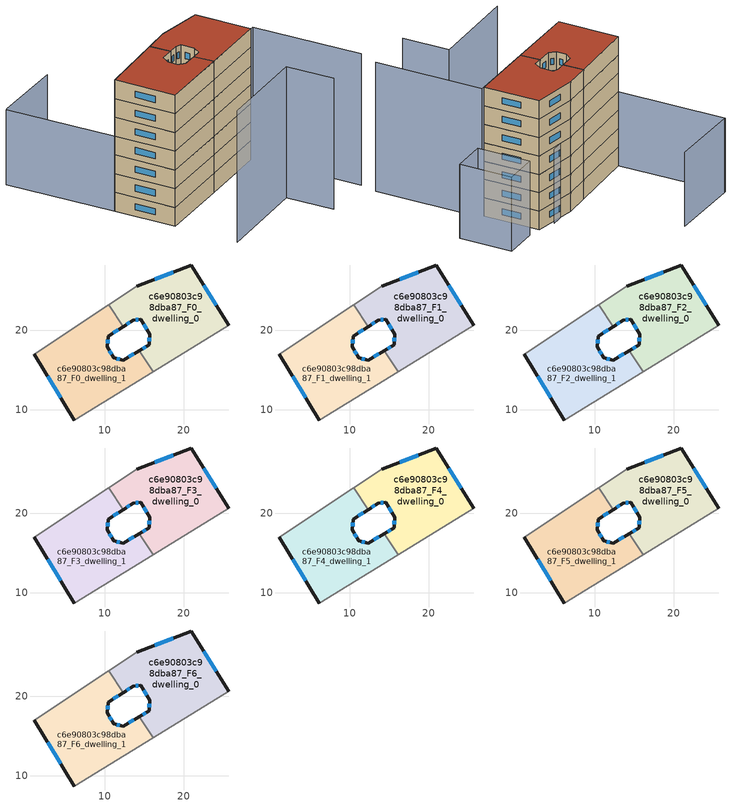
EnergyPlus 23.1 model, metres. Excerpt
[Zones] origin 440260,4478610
c6e90803c98dba87_F0_dwelling_0
 floor ground (EU_floor_Construction): 20.93,28.25 25.64,20.66 16.13,14.83 14.38,17.46 15.61,18.19 15.67,19.53 14.55,21.42 13.61,21.27 12.37,20.5 10.54,23.26 14.05,25.58 z0
 wall outside (EU_wall_Construction): 12.37,20.5 13.61,21.27 14.55,21.42 15.67,19.53 15.61,18.19 14.38,17.46 / 25.64,20.66 20.93,28.25 14.05,25.58 z0:3
 wall adiabatic (EU_wall_Construction): 14.05,25.58 10.54,23.26 / 16.13,14.83 25.64,20.66 z0:3
 wall to c6e90803c98dba87_F0_dwelling_1 (EU_wall_Construction): 14.38,17.46 16.13,14.83 / 10.54,23.26 12.37,20.5 z0:3
 window (EU_Window_Construction): 15.2,17.95 14.79,17.71 / 15.65,19.08 15.63,18.64 / 14.93,20.79 15.3,20.16 / 13.92,21.32 14.24,21.37 / 12.78,20.76 13.19,21.01 / 18.63,27.36 16.35,26.48 / 24.07,23.2 22.51,25.71 z1:2
c6e90803c98dba87_F0_dwelling_1
 floor ground (EU_floor_Construction): 12.37,20.5 10.43,19.29 10.33,17.92 11.15,16.55 12.33,16.25 14.38,17.46 16.13,14.83 6.17,8.72 1.14,17.02 10.54,23.26 z0
 wall outside (EU_wall_Construction): 14.38,17.46 12.33,16.25 11.15,16.55 10.33,17.92 10.43,19.29 12.37,20.5 / 1.14,17.02 6.17,8.72 z0:3
 wall adiabatic (EU_wall_Construction): 6.17,8.72 16.13,14.83 / 10.54,23.26 1.14,17.02 z0:3
 window (EU_Window_Construction): 11.08,19.69 11.72,20.09 / 10.37,18.38 10.4,18.83 / 10.88,17.01 10.61,17.46 / 11.94,16.35 11.55,16.45 / 13.7,17.06 13.02,16.66 / 2.82,14.24 4.49,11.49 z1:2
c6e90803c98dba87_F1_dwelling_0
 floor to c6e90803c98dba87_F0_dwelling_0 (EU_floor_Construction): 20.93,28.25 25.64,20.66 16.13,14.83 14.38,17.46 15.61,18.19 15.67,19.53 14.55,21.42 13.61,21.27 12.37,20.5 10.54,23.26 14.05,25.58 z3
 wall outside (EU_wall_Construction): 12.37,20.5 13.61,21.27 14.55,21.42 15.67,19.53 15.61,18.19 14.38,17.46 / 25.64,20.66 20.93,28.25 14.05,25.58 z3:6
 wall adiabatic (EU_wall_Construction): 14.05,25.58 10.54,23.26 / 16.13,14.83 25.64,20.66 z3:6
 wall to c6e90803c98dba87_F1_dwelling_1 (EU_wall_Construction): 14.38,17.46 16.13,14.83 / 10.54,23.26 12.37,20.5 z3:6
 window (EU_Window_Construction): 15.2,17.95 14.79,17.71 / 15.65,19.08 15.63,18.64 / 14.93,20.79 15.3,20.16 / 13.92,21.32 14.24,21.37 / 12.78,20.76 13.19,21.01 / 18.63,27.36 16.35,26.48 / 24.07,23.2 22.51,25.71 z4:5
c6e90803c98dba87_F1_dwelling_1
 floor to c6e90803c98dba87_F0_dwelling_1 (EU_floor_Construction): 12.37,20.5 10.43,19.29 10.33,17.92 11.15,16.55 12.33,16.25 14.38,17.46 16.13,14.83 6.17,8.72 1.13,17.02 10.54,23.26 z3
 wall outside (EU_wall_Construction): 14.38,17.46 12.33,16.25 11.15,16.55 10.33,17.92 10.43,19.29 12.37,20.5 / 1.14,17.02 6.17,8.72 z3:6
 wall adiabatic (EU_wall_Construction): 6.17,8.72 16.13,14.83 / 10.54,23.26 1.14,17.02 z3:6
 window (EU_Window_Construction): 11.08,19.69 11.72,20.09 / 10.37,18.38 10.4,18.83 / 10.88,17.01 10.61,17.46 / 11.94,16.35 11.55,16.45 / 13.7,17.06 13.02,16.66 / 2.82,14.24 4.49,11.49 z4:5
c6e90803c98dba87_F2_dwelling_0
 floor to c6e90803c98dba87_F1_dwelling_0 (EU_floor_Construction): 20.93,28.25 25.64,20.66 16.13,14.83 14.38,17.46 15.61,18.19 15.67,19.53 14.55,21.42 13.61,21.27 12.37,20.5 10.54,23.26 14.05,25.58 z6
 wall outside (EU_wall_Construction): 12.37,20.5 13.61,21.27 14.55,21.42 15.67,19.53 15.61,18.19 14.38,17.46 / 25.64,20.66 20.93,28.25 14.05,25.58 z6:9
 wall adiabatic (EU_wall_Construction): 14.05,25.58 10.54,23.26 / 16.13,14.83 25.64,20.66 z6:9
 wall to c6e90803c98dba87_F2_dwelling_1 (EU_wall_Construction): 14.38,17.46 16.13,14.83 / 10.54,23.26 12.37,20.5 z6:9
 window (EU_Window_Construction): 15.2,17.95 14.79,17.71 / 15.65,19.08 15.63,18.64 / 14.93,20.79 15.3,20.16 / 13.92,21.32 14.24,21.37 / 12.78,20.76 13.19,21.01 / 18.63,27.36 16.35,26.48 / 24.07,23.2 22.51,25.71 z7:8
c6e90803c98dba87_F2_dwelling_1
 floor to c6e90803c98dba87_F1_dwelling_1 (EU_floor_Construction): 12.37,20.5 10.43,19.29 10.33,17.92 11.15,16.55 12.33,16.25 14.38,17.46 16.13,14.83 6.17,8.72 1.13,17.02 10.54,23.26 z6
 wall outside (EU_wall_Construction): 14.38,17.46 12.33,16.25 11.15,16.55 10.33,17.92 10.43,19.29 12.37,20.5 / 1.14,17.02 6.17,8.72 z6:9
 wall adiabatic (EU_wall_Construction): 6.17,8.72 16.13,14.83 / 10.54,23.26 1.14,17.02 z6:9
 window (EU_Window_Construction): 11.08,19.69 11.72,20.09 / 10.37,18.38 10.4,18.83 / 10.88,17.01 10.61,17.46 / 11.94,16.35 11.55,16.45 / 13.7,17.06 13.02,16.66 / 2.82,14.24 4.49,11.49 z7:8
c6e90803c98dba87_F3_dwelling_0
 floor to c6e90803c98dba87_F2_dwelling_0 (EU_floor_Construction): 20.93,28.25 25.64,20.66 16.13,14.83 14.38,17.46 15.61,18.19 15.67,19.53 14.55,21.42 13.61,21.27 12.37,20.5 10.54,23.26 14.05,25.58 z9
 wall outside (EU_wall_Construction): 12.37,20.5 13.61,21.27 14.55,21.42 15.67,19.53 15.61,18.19 14.38,17.46 / 25.64,20.66 20.93,28.25 14.05,25.58 z9:12
 wall adiabatic (EU_wall_Construction): 14.05,25.58 10.54,23.26 / 16.13,14.83 25.64,20.66 z9:12
 wall to c6e90803c98dba87_F3_dwelling_1 (EU_wall_Construction): 14.38,17.46 16.13,14.83 / 10.54,23.26 12.37,20.5 z9:12
 window (EU_Window_Construction): 15.2,17.95 14.79,17.71 / 15.65,19.08 15.63,18.64 / 14.93,20.79 15.3,20.16 / 13.92,21.32 14.24,21.37 / 12.78,20.76 13.19,21.01 / 18.63,27.36 16.35,26.48 / 24.07,23.2 22.51,25.71 z10:11
c6e90803c98dba87_F3_dwelling_1
 floor to c6e90803c98dba87_F2_dwelling_1 (EU_floor_Construction): 12.37,20.5 10.43,19.29 10.33,17.92 11.15,16.55 12.33,16.25 14.38,17.46 16.13,14.83 6.17,8.72 1.13,17.02 10.54,23.26 z9
 wall outside (EU_wall_Construction): 14.38,17.46 12.33,16.25 11.15,16.55 10.33,17.92 10.43,19.29 12.37,20.5 / 1.14,17.02 6.17,8.72 z9:12
 wall adiabatic (EU_wall_Construction): 6.17,8.72 16.13,14.83 / 10.54,23.26 1.14,17.02 z9:12
 window (EU_Window_Construction): 11.08,19.69 11.72,20.09 / 10.37,18.38 10.4,18.83 / 10.88,17.01 10.61,17.46 / 11.94,16.35 11.55,16.45 / 13.7,17.06 13.02,16.66 / 2.82,14.24 4.49,11.49 z10:11
c6e90803c98dba87_F4_dwelling_0
 floor to c6e90803c98dba87_F3_dwelling_0 (EU_floor_Construction): 20.93,28.25 25.64,20.66 16.13,14.83 14.38,17.46 15.61,18.19 15.67,19.53 14.55,21.42 13.61,21.27 12.37,20.5 10.54,23.26 14.05,25.58 z12
 wall outside (EU_wall_Construction): 12.37,20.5 13.61,21.27 14.55,21.42 15.67,19.53 15.61,18.19 14.38,17.46 / 25.64,20.66 20.93,28.25 14.05,25.58 z12:15
 wall adiabatic (EU_wall_Construction): 14.05,25.58 10.54,23.26 / 16.13,14.83 25.64,20.66 z12:15
 wall to c6e90803c98dba87_F4_dwelling_1 (EU_wall_Construction): 14.38,17.46 16.13,14.83 / 10.54,23.26 12.37,20.5 z12:15
 window (EU_Window_Construction): 15.2,17.95 14.79,17.71 / 15.65,19.08 15.63,18.64 / 14.93,20.79 15.3,20.16 / 13.92,21.32 14.24,21.37 / 12.78,20.76 13.19,21.01 / 18.63,27.36 16.35,26.48 / 24.07,23.2 22.51,25.71 z13:14
c6e90803c98dba87_F4_dwelling_1
 floor to c6e90803c98dba87_F3_dwelling_1 (EU_floor_Construction): 12.37,20.5 10.43,19.29 10.33,17.92 11.15,16.55 12.33,16.25 14.38,17.46 16.13,14.83 6.17,8.72 1.13,17.02 10.54,23.26 z12
 wall outside (EU_wall_Construction): 14.38,17.46 12.33,16.25 11.15,16.55 10.33,17.92 10.43,19.29 12.37,20.5 / 1.14,17.02 6.17,8.72 z12:15
 wall adiabatic (EU_wall_Construction): 6.17,8.72 16.13,14.83 / 10.54,23.26 1.14,17.02 z12:15
 window (EU_Window_Construction): 11.08,19.69 11.72,20.09 / 10.37,18.38 10.4,18.83 / 10.88,17.01 10.61,17.46 / 11.94,16.35 11.55,16.45 / 13.7,17.06 13.02,16.66 / 2.82,14.24 4.49,11.49 z13:14
c6e90803c98dba87_F5_dwelling_0
 floor to c6e90803c98dba87_F4_dwelling_0 (EU_floor_Construction): 20.93,28.25 25.64,20.66 16.13,14.83 14.38,17.46 15.61,18.19 15.67,19.53 14.55,21.42 13.61,21.27 12.37,20.5 10.54,23.26 14.05,25.58 z15
 wall outside (EU_wall_Construction): 12.37,20.5 13.61,21.27 14.55,21.42 15.67,19.53 15.61,18.19 14.38,17.46 / 25.64,20.66 20.93,28.25 14.05,25.58 z15:18
 wall adiabatic (EU_wall_Construction): 14.05,25.58 10.54,23.26 / 16.13,14.83 25.64,20.66 z15:18
 wall to c6e90803c98dba87_F5_dwelling_1 (EU_wall_Construction): 14.38,17.46 16.13,14.83 / 10.54,23.26 12.37,20.5 z15:18
 window (EU_Window_Construction): 15.2,17.95 14.79,17.71 / 15.65,19.08 15.63,18.64 / 14.93,20.79 15.3,20.16 / 13.92,21.32 14.24,21.37 / 12.78,20.76 13.19,21.01 / 18.63,27.36 16.35,26.48 / 24.07,23.2 22.51,25.71 z16:17
c6e90803c98dba87_F5_dwelling_1
 floor to c6e90803c98dba87_F4_dwelling_1 (EU_floor_Construction): 12.37,20.5 10.43,19.29 10.33,17.92 11.15,16.55 12.33,16.25 14.38,17.46 16.13,14.83 6.17,8.72 1.13,17.02 10.54,23.26 z15
 wall outside (EU_wall_Construction): 14.38,17.46 12.33,16.25 11.15,16.55 10.33,17.92 10.43,19.29 12.37,20.5 / 1.14,17.02 6.17,8.72 z15:18
 wall adiabatic (EU_wall_Construction): 6.17,8.72 16.13,14.83 / 10.54,23.26 1.14,17.02 z15:18
 window (EU_Window_Construction): 11.08,19.69 11.72,20.09 / 10.37,18.38 10.4,18.83 / 10.88,17.01 10.61,17.46 / 11.94,16.35 11.55,16.45 / 13.7,17.06 13.02,16.66 / 2.82,14.24 4.49,11.49 z16:17
c6e90803c98dba87_F6_dwelling_0
 floor to c6e90803c98dba87_F5_dwelling_0 (EU_floor_Construction): 20.93,28.25 25.64,20.66 16.13,14.83 14.38,17.46 15.61,18.19 15.67,19.53 14.55,21.42 13.61,21.27 12.37,20.5 10.54,23.26 14.05,25.58 z18
 wall outside (EU_wall_Construction): 12.37,20.5 13.61,21.27 14.55,21.42 15.67,19.53 15.61,18.19 14.38,17.46 / 25.64,20.66 20.93,28.25 14.05,25.58 z18:21
 wall adiabatic (EU_wall_Construction): 14.05,25.58 10.54,23.26 / 16.13,14.83 25.64,20.66 z18:21
 wall to c6e90803c98dba87_F6_dwelling_1 (EU_wall_Construction): 14.38,17.46 16.13,14.83 / 10.54,23.26 12.37,20.5 z18:21
 window (EU_Window_Construction): 15.2,17.95 14.79,17.71 / 15.65,19.08 15.63,18.64 / 14.93,20.79 15.3,20.16 / 13.92,21.32 14.24,21.37 / 12.78,20.76 13.19,21.01 / 18.63,27.36 16.35,26.48 / 24.07,23.2 22.51,25.71 z19:20
 roof outside (EU_roof_Construction): 25.64,20.66 20.93,28.25 14.05,25.58 10.54,23.26 12.37,20.5 13.61,21.27 14.55,21.42 15.67,19.53 15.61,18.19 14.38,17.46 16.13,14.83 z21
c6e90803c98dba87_F6_dwelling_1
 floor to c6e90803c98dba87_F5_dwelling_1 (EU_floor_Construction): 12.37,20.5 10.43,19.29 10.33,17.92 11.15,16.55 12.33,16.25 14.38,17.46 16.13,14.83 6.17,8.72 1.13,17.02 10.54,23.26 z18
 wall outside (EU_wall_Construction): 14.38,17.46 12.33,16.25 11.15,16.55 10.33,17.92 10.43,19.29 12.37,20.5 / 1.14,17.02 6.17,8.72 z18:21
 wall adiabatic (EU_wall_Construction): 6.17,8.72 16.13,14.83 / 10.54,23.26 1.14,17.02 z18:21
 window (EU_Window_Construction): 11.08,19.69 11.72,20.09 / 10.37,18.38 10.4,18.83 / 10.88,17.01 10.61,17.46 / 11.94,16.35 11.55,16.45 / 13.7,17.06 13.02,16.66 / 2.82,14.24 4.49,11.49 z19:20
 roof outside (EU_roof_Construction): 16.13,14.83 14.38,17.46 12.33,16.25 11.15,16.55 10.33,17.92 10.43,19.29 12.37,20.5 10.54,23.26 1.14,17.02 6.17,8.72 z21
shading: 18.02,27.57 1.13,17.02 / 1.13,17.02 -8.07,31.76 / 2.31,37.94 -7.84,31.91 / 27.63,31.84 32.02,24.62 / 32.02,24.62 27.29,21.75 / 27.29,21.75 22.9,28.97 / 22.9,28.97 27.63,31.84 z0:12; 11.32,0.11 24.07,8.14 / 24.07,8.14 28.08,1.77 / 6.16,8.71 26.09,20.94 / 26.09,20.94 35.17,6.15 z0:21
[Building]
EU S2 Campaign: North Axis=0; Terrain=City; Solar Distribution=FullExterior
[Site:Location]
Madrid: Latitude=40.5; Longitude=-3.5; Time Zone=1; Elevation=609
[SizingPeriod:WeatherFileDays]
AnnualSizingPeriod: Begin Month=1; Begin Day of Month=1; End Month=12; End Day of Month=31; Day of Week for Start Day=Monday; Use Weather File Daylight Saving Period=No; Use Weather File Rain and Snow Indicators=No
[MATERIAL]
EU_InternalMass_Material: Roughness=MediumRough; Thickness=0.1; Conductivity=1; Density=1800; Specific Heat=900; Thermal Absorptance=0.9; Solar Absorptance=0.7; Visible Absorptance=0.7
[MATERIAL:NOMASS] Roughness=MediumRough; Thermal Absorptance=0.9; Solar Absorptance=0.7; Visible Absorptance=0.7
Name | Thermal Resistance
EU_wall_NoMass | 0.459673
EU_roof_NoMass | 0.495815
EU_floor_NoMass | 0.788942
[WINDOWMATERIAL:SIMPLEGLAZINGSYSTEM]
EU_Window_SimpleGlazing: UFactor=4.26103; Solar Heat Gain Coefficient=0.85; Visible Transmittance=0.85
[CONSTRUCTION]
EU_wall_Construction: EU_wall_NoMass
EU_roof_Construction: EU_roof_NoMass
EU_floor_Construction: EU_floor_NoMass
EU_InternalMass_Construction: EU_InternalMass_Material
EU_Window_Construction: EU_Window_SimpleGlazing
[ZONE] Type=1; Multiplier=1; Ceiling Height=autocalculate; Floor Area=autocalculate; Part of Total Floor Area=Yes
Name | Volume
c6e90803c98dba87_F0_dwelling_0 | 309.724
c6e90803c98dba87_F1_dwelling_0; c6e90803c98dba87_F2_dwelling_0; c6e90803c98dba87_F3_dwelling_0; c6e90803c98dba87_F4_dwelling_0; c6e90803c98dba87_F5_dwelling_0; c6e90803c98dba87_F6_dwelling_0 | 309.725
c6e90803c98dba87_F0_dwelling_1 | 309.722
c6e90803c98dba87_F1_dwelling_1; c6e90803c98dba87_F2_dwelling_1; c6e90803c98dba87_F3_dwelling_1; c6e90803c98dba87_F4_dwelling_1; c6e90803c98dba87_F5_dwelling_1; c6e90803c98dba87_F6_dwelling_1 | 309.721
[INTERNALMASS] Construction=EU_InternalMass_Construction
Name | Zone or ZoneList | Surface Area
c6e90803c98dba87_F0_dwelling_0_EU_InternalMass | c6e90803c98dba87_F0_dwelling_0 | 103.241
c6e90803c98dba87_F0_dwelling_1_EU_InternalMass | c6e90803c98dba87_F0_dwelling_1 | 103.24
c6e90803c98dba87_F1_dwelling_0_EU_InternalMass | c6e90803c98dba87_F1_dwelling_0 | 103.241
c6e90803c98dba87_F1_dwelling_1_EU_InternalMass | c6e90803c98dba87_F1_dwelling_1 | 103.24
c6e90803c98dba87_F2_dwelling_0_EU_InternalMass | c6e90803c98dba87_F2_dwelling_0 | 103.241
c6e90803c98dba87_F2_dwelling_1_EU_InternalMass | c6e90803c98dba87_F2_dwelling_1 | 103.24
c6e90803c98dba87_F3_dwelling_0_EU_InternalMass | c6e90803c98dba87_F3_dwelling_0 | 103.241
c6e90803c98dba87_F3_dwelling_1_EU_InternalMass | c6e90803c98dba87_F3_dwelling_1 | 103.24
c6e90803c98dba87_F4_dwelling_0_EU_InternalMass | c6e90803c98dba87_F4_dwelling_0 | 103.241
c6e90803c98dba87_F4_dwelling_1_EU_InternalMass | c6e90803c98dba87_F4_dwelling_1 | 103.24
c6e90803c98dba87_F5_dwelling_0_EU_InternalMass | c6e90803c98dba87_F5_dwelling_0 | 103.241
c6e90803c98dba87_F5_dwelling_1_EU_InternalMass | c6e90803c98dba87_F5_dwelling_1 | 103.24
c6e90803c98dba87_F6_dwelling_0_EU_InternalMass | c6e90803c98dba87_F6_dwelling_0 | 103.241
c6e90803c98dba87_F6_dwelling_1_EU_InternalMass | c6e90803c98dba87_F6_dwelling_1 | 103.24
[OTHEREQUIPMENT] Fuel Type=Electricity; Design Level Calculation Method=Watts/Area; Power per Zone Floor Area=1; Fraction Latent=0; Fraction Radiant=0; Fraction Lost=0; Carbon Dioxide Generation Rate=0; EndUse Subcategory=EU_Step8_InternalGains
Name | Zone or ZoneList or Space or SpaceList | Schedule
EU_Step8_InternalGain_c6e90803c98dba87_F0_dwelling_0_f000 | c6e90803c98dba87_F0_dwelling_0 | EU_Step8_GainSchedule_c6e90803c98dba87_F0_dwelling_0_f000
EU_Step8_InternalGain_c6e90803c98dba87_F0_dwelling_1_f000 | c6e90803c98dba87_F0_dwelling_1 | EU_Step8_GainSchedule_c6e90803c98dba87_F0_dwelling_1_f000
EU_Step8_InternalGain_c6e90803c98dba87_F1_dwelling_0_f000 | c6e90803c98dba87_F1_dwelling_0 | EU_Step8_GainSchedule_c6e90803c98dba87_F1_dwelling_0_f000
EU_Step8_InternalGain_c6e90803c98dba87_F1_dwelling_1_f000 | c6e90803c98dba87_F1_dwelling_1 | EU_Step8_GainSchedule_c6e90803c98dba87_F1_dwelling_1_f000
EU_Step8_InternalGain_c6e90803c98dba87_F2_dwelling_0_f000 | c6e90803c98dba87_F2_dwelling_0 | EU_Step8_GainSchedule_c6e90803c98dba87_F2_dwelling_0_f000
EU_Step8_InternalGain_c6e90803c98dba87_F2_dwelling_1_f000 | c6e90803c98dba87_F2_dwelling_1 | EU_Step8_GainSchedule_c6e90803c98dba87_F2_dwelling_1_f000
EU_Step8_InternalGain_c6e90803c98dba87_F3_dwelling_0_f000 | c6e90803c98dba87_F3_dwelling_0 | EU_Step8_GainSchedule_c6e90803c98dba87_F3_dwelling_0_f000
EU_Step8_InternalGain_c6e90803c98dba87_F3_dwelling_1_f000 | c6e90803c98dba87_F3_dwelling_1 | EU_Step8_GainSchedule_c6e90803c98dba87_F3_dwelling_1_f000
EU_Step8_InternalGain_c6e90803c98dba87_F4_dwelling_0_f000 | c6e90803c98dba87_F4_dwelling_0 | EU_Step8_GainSchedule_c6e90803c98dba87_F4_dwelling_0_f000
EU_Step8_InternalGain_c6e90803c98dba87_F4_dwelling_1_f000 | c6e90803c98dba87_F4_dwelling_1 | EU_Step8_GainSchedule_c6e90803c98dba87_F4_dwelling_1_f000
EU_Step8_InternalGain_c6e90803c98dba87_F5_dwelling_0_f000 | c6e90803c98dba87_F5_dwelling_0 | EU_Step8_GainSchedule_c6e90803c98dba87_F5_dwelling_0_f000
EU_Step8_InternalGain_c6e90803c98dba87_F5_dwelling_1_f000 | c6e90803c98dba87_F5_dwelling_1 | EU_Step8_GainSchedule_c6e90803c98dba87_F5_dwelling_1_f000
EU_Step8_InternalGain_c6e90803c98dba87_F6_dwelling_0_f000 | c6e90803c98dba87_F6_dwelling_0 | EU_Step8_GainSchedule_c6e90803c98dba87_F6_dwelling_0_f000
EU_Step8_InternalGain_c6e90803c98dba87_F6_dwelling_1_f000 | c6e90803c98dba87_F6_dwelling_1 | EU_Step8_GainSchedule_c6e90803c98dba87_F6_dwelling_1_f000
[ZONEVENTILATION:DESIGNFLOWRATE] Schedule=EU_AlwaysOn; Design Flow Rate Calculation Method=AirChanges/Hour; Air Changes per Hour=0.719161; Ventilation Type=Natural; Fan Pressure Rise=0; Fan Total Efficiency=1; Constant Term Coefficient=1; Temperature Term Coefficient=0; Velocity Term Coefficient=0; Velocity Squared Term Coefficient=0; Minimum Indoor Temperature=-100; Maximum Indoor Temperature=100; Delta Temperature=-100; Minimum Outdoor Temperature=-100; Maximum Outdoor Temperature=100; Maximum Wind Speed=40
Name | Zone or ZoneList or Space or SpaceList
EU_ConstantAir_c6e90803c98dba87_F0_dwelling_0 | c6e90803c98dba87_F0_dwelling_0
EU_ConstantAir_c6e90803c98dba87_F0_dwelling_1 | c6e90803c98dba87_F0_dwelling_1
EU_ConstantAir_c6e90803c98dba87_F1_dwelling_0 | c6e90803c98dba87_F1_dwelling_0
EU_ConstantAir_c6e90803c98dba87_F1_dwelling_1 | c6e90803c98dba87_F1_dwelling_1
EU_ConstantAir_c6e90803c98dba87_F2_dwelling_0 | c6e90803c98dba87_F2_dwelling_0
EU_ConstantAir_c6e90803c98dba87_F2_dwelling_1 | c6e90803c98dba87_F2_dwelling_1
EU_ConstantAir_c6e90803c98dba87_F3_dwelling_0 | c6e90803c98dba87_F3_dwelling_0
EU_ConstantAir_c6e90803c98dba87_F3_dwelling_1 | c6e90803c98dba87_F3_dwelling_1
EU_ConstantAir_c6e90803c98dba87_F4_dwelling_0 | c6e90803c98dba87_F4_dwelling_0
EU_ConstantAir_c6e90803c98dba87_F4_dwelling_1 | c6e90803c98dba87_F4_dwelling_1
EU_ConstantAir_c6e90803c98dba87_F5_dwelling_0 | c6e90803c98dba87_F5_dwelling_0
EU_ConstantAir_c6e90803c98dba87_F5_dwelling_1 | c6e90803c98dba87_F5_dwelling_1
EU_ConstantAir_c6e90803c98dba87_F6_dwelling_0 | c6e90803c98dba87_F6_dwelling_0
EU_ConstantAir_c6e90803c98dba87_F6_dwelling_1 | c6e90803c98dba87_F6_dwelling_1
[HVACTEMPLATE:THERMOSTAT] Constant Heating Setpoint=20; Constant Cooling Setpoint=50
EU_HeatOnly_c6e90803c98dba87_F0_dwelling_0; EU_HeatOnly_c6e90803c98dba87_F0_dwelling_1; EU_HeatOnly_c6e90803c98dba87_F1_dwelling_0; EU_HeatOnly_c6e90803c98dba87_F1_dwelling_1; EU_HeatOnly_c6e90803c98dba87_F2_dwelling_0; EU_HeatOnly_c6e90803c98dba87_F2_dwelling_1; EU_HeatOnly_c6e90803c98dba87_F3_dwelling_0; EU_HeatOnly_c6e90803c98dba87_F3_dwelling_1; EU_HeatOnly_c6e90803c98dba87_F4_dwelling_0; EU_HeatOnly_c6e90803c98dba87_F4_dwelling_1; EU_HeatOnly_c6e90803c98dba87_F5_dwelling_0; EU_HeatOnly_c6e90803c98dba87_F5_dwelling_1; EU_HeatOnly_c6e90803c98dba87_F6_dwelling_0; EU_HeatOnly_c6e90803c98dba87_F6_dwelling_1
[HVACTEMPLATE:ZONE:IDEALLOADSAIRSYSTEM] System Availability Schedule=EU_AlwaysOn; Maximum Heating Supply Air Temperature=50; Minimum Cooling Supply Air Temperature=13; Maximum Heating Supply Air Humidity Ratio=0.0156; Minimum Cooling Supply Air Humidity Ratio=0.0077; Heating Limit=NoLimit; Cooling Limit=NoLimit; Heating Availability Schedule=EU_AlwaysOn; Cooling Availability Schedule=EU_CoolingOff; Dehumidification Control Type=ConstantSensibleHeatRatio; Cooling Sensible Heat Ratio=0.7; Dehumidification Setpoint=60; Humidification Control Type=None; Humidification Setpoint=30; Outdoor Air Method=None; Outdoor Air Flow Rate per Person=0.00944; Outdoor Air Flow Rate per Zone Floor Area=0; Outdoor Air Flow Rate per Zone=0; Demand Controlled Ventilation Type=None; Outdoor Air Economizer Type=NoEconomizer; Heat Recovery Type=None; Sensible Heat Recovery Effectiveness=0.7; Latent Heat Recovery Effectiveness=0.65
Name | Template Thermostat
c6e90803c98dba87_F0_dwelling_0 | EU_HeatOnly_c6e90803c98dba87_F0_dwelling_0
c6e90803c98dba87_F0_dwelling_1 | EU_HeatOnly_c6e90803c98dba87_F0_dwelling_1
c6e90803c98dba87_F1_dwelling_0 | EU_HeatOnly_c6e90803c98dba87_F1_dwelling_0
c6e90803c98dba87_F1_dwelling_1 | EU_HeatOnly_c6e90803c98dba87_F1_dwelling_1
c6e90803c98dba87_F2_dwelling_0 | EU_HeatOnly_c6e90803c98dba87_F2_dwelling_0
c6e90803c98dba87_F2_dwelling_1 | EU_HeatOnly_c6e90803c98dba87_F2_dwelling_1
c6e90803c98dba87_F3_dwelling_0 | EU_HeatOnly_c6e90803c98dba87_F3_dwelling_0
c6e90803c98dba87_F3_dwelling_1 | EU_HeatOnly_c6e90803c98dba87_F3_dwelling_1
c6e90803c98dba87_F4_dwelling_0 | EU_HeatOnly_c6e90803c98dba87_F4_dwelling_0
c6e90803c98dba87_F4_dwelling_1 | EU_HeatOnly_c6e90803c98dba87_F4_dwelling_1
c6e90803c98dba87_F5_dwelling_0 | EU_HeatOnly_c6e90803c98dba87_F5_dwelling_0
c6e90803c98dba87_F5_dwelling_1 | EU_HeatOnly_c6e90803c98dba87_F5_dwelling_1
c6e90803c98dba87_F6_dwelling_0 | EU_HeatOnly_c6e90803c98dba87_F6_dwelling_0
c6e90803c98dba87_F6_dwelling_1 | EU_HeatOnly_c6e90803c98dba87_F6_dwelling_1
[SIZING:ZONE] Zone Cooling Design Supply Air Temperature Input Method=SupplyAirTemperature; Zone Cooling Design Supply Air Temperature=13; Zone Heating Design Supply Air Temperature Input Method=SupplyAirTemperature; Zone Heating Design Supply Air Temperature=50; Zone Cooling Design Supply Air Humidity Ratio=0.008; Zone Heating Design Supply Air Humidity Ratio=0.008; Cooling Design Air Flow Method=DesignDay; Cooling Design Air Flow Rate=0; Cooling Minimum Air Flow per Zone Floor Area=0.000762; Cooling Minimum Air Flow=0; Cooling Minimum Air Flow Fraction=0.2; Heating Design Air Flow Method=DesignDay; Heating Design Air Flow Rate=0; Heating Maximum Air Flow per Zone Floor Area=0.002032; Heating Maximum Air Flow=0.141576; Heating Maximum Air Flow Fraction=0.3; Account for Dedicated Outdoor Air System=No; Dedicated Outdoor Air System Control Strategy=NeutralSupplyAir; Dedicated Outdoor Air Low Setpoint Temperature for Design=autosize; Dedicated Outdoor Air High Setpoint Temperature for Design=autosize; Zone Load Sizing Method=Sensible Load Only No Latent Load; Zone Latent Cooling Design Supply Air Humidity Ratio Input Method=HumidityRatioDifference; Zone Cooling Design Supply Air Humidity Ratio Difference=0.005; Zone Latent Heating Design Supply Air Humidity Ratio Input Method=HumidityRatioDifference; Zone Humidification Design Supply Air Humidity Ratio Difference=0.005
c6e90803c98dba87_F0_dwelling_0; c6e90803c98dba87_F0_dwelling_1; c6e90803c98dba87_F1_dwelling_0; c6e90803c98dba87_F1_dwelling_1; c6e90803c98dba87_F2_dwelling_0; c6e90803c98dba87_F2_dwelling_1; c6e90803c98dba87_F3_dwelling_0; c6e90803c98dba87_F3_dwelling_1; c6e90803c98dba87_F4_dwelling_0; c6e90803c98dba87_F4_dwelling_1; c6e90803c98dba87_F5_dwelling_0; c6e90803c98dba87_F5_dwelling_1; c6e90803c98dba87_F6_dwelling_0; c6e90803c98dba87_F6_dwelling_1
[SCHEDULE:CONSTANT]
Name | Hourly Value
EU_AlwaysOn | 1
EU_CoolingOff | 0
[SCHEDULE:FILE] Column Number=1; Rows to Skip at Top=0; Number of Hours of Data=8760; Column Separator=Comma; Interpolate to Timestep=No; Minutes per Item=60; Adjust Schedule for Daylight Savings=Yes
Name | File
EU_Step8_GainSchedule_c6e90803c98dba87_F0_dwelling_0_f000 | ../../schedules/c6e90803c98dba87/c6e90803c98dba87_F0_dwelling_0_f000_gain.csv
EU_Step8_GainSchedule_c6e90803c98dba87_F0_dwelling_1_f000 | ../../schedules/c6e90803c98dba87/c6e90803c98dba87_F0_dwelling_1_f000_gain.csv
EU_Step8_GainSchedule_c6e90803c98dba87_F1_dwelling_0_f000 | ../../schedules/c6e90803c98dba87/c6e90803c98dba87_F1_dwelling_0_f000_gain.csv
EU_Step8_GainSchedule_c6e90803c98dba87_F1_dwelling_1_f000 | ../../schedules/c6e90803c98dba87/c6e90803c98dba87_F1_dwelling_1_f000_gain.csv
EU_Step8_GainSchedule_c6e90803c98dba87_F2_dwelling_0_f000 | ../../schedules/c6e90803c98dba87/c6e90803c98dba87_F2_dwelling_0_f000_gain.csv
EU_Step8_GainSchedule_c6e90803c98dba87_F2_dwelling_1_f000 | ../../schedules/c6e90803c98dba87/c6e90803c98dba87_F2_dwelling_1_f000_gain.csv
EU_Step8_GainSchedule_c6e90803c98dba87_F3_dwelling_0_f000 | ../../schedules/c6e90803c98dba87/c6e90803c98dba87_F3_dwelling_0_f000_gain.csv
EU_Step8_GainSchedule_c6e90803c98dba87_F3_dwelling_1_f000 | ../../schedules/c6e90803c98dba87/c6e90803c98dba87_F3_dwelling_1_f000_gain.csv
EU_Step8_GainSchedule_c6e90803c98dba87_F4_dwelling_0_f000 | ../../schedules/c6e90803c98dba87/c6e90803c98dba87_F4_dwelling_0_f000_gain.csv
EU_Step8_GainSchedule_c6e90803c98dba87_F4_dwelling_1_f000 | ../../schedules/c6e90803c98dba87/c6e90803c98dba87_F4_dwelling_1_f000_gain.csv
EU_Step8_GainSchedule_c6e90803c98dba87_F5_dwelling_0_f000 | ../../schedules/c6e90803c98dba87/c6e90803c98dba87_F5_dwelling_0_f000_gain.csv
EU_Step8_GainSchedule_c6e90803c98dba87_F5_dwelling_1_f000 | ../../schedules/c6e90803c98dba87/c6e90803c98dba87_F5_dwelling_1_f000_gain.csv
EU_Step8_GainSchedule_c6e90803c98dba87_F6_dwelling_0_f000 | ../../schedules/c6e90803c98dba87/c6e90803c98dba87_F6_dwelling_0_f000_gain.csv
EU_Step8_GainSchedule_c6e90803c98dba87_F6_dwelling_1_f000 | ../../schedules/c6e90803c98dba87/c6e90803c98dba87_F6_dwelling_1_f000_gain.csv
